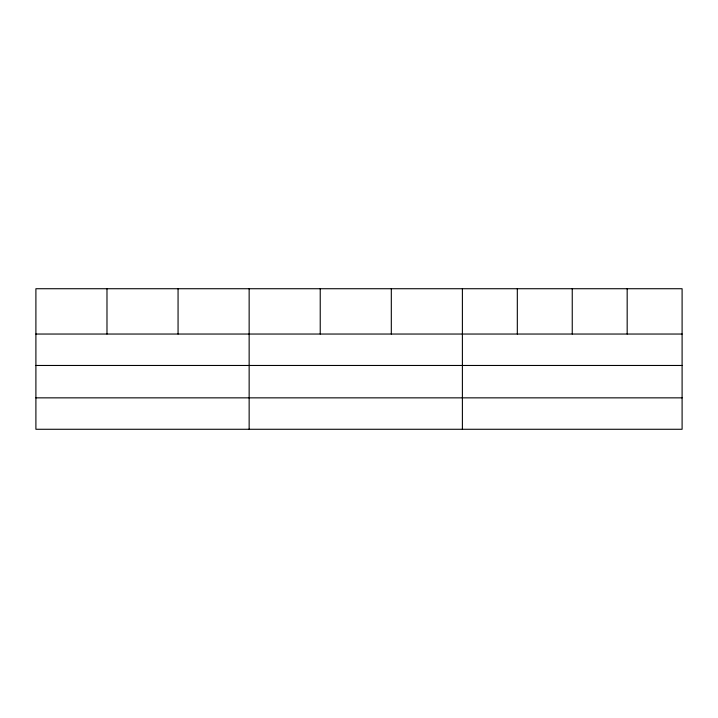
<?xml version="1.0" encoding="UTF-8"?>
<svg xmlns="http://www.w3.org/2000/svg" width="718" height="718" viewBox="0 0 718 718"><rect width="100%" height="100%" fill="white"/><g stroke="black" fill="none" stroke-linecap="round" stroke-linejoin="round"><path stroke-width="1.08" d="M682.1 365.471L682.1 288.726L35.9 288.726L35.9 429.274L682.1 429.274L682.1 365.471L35.9 365.471M35.9 334.041L682.1 334.041M35.9 397.853L682.1 397.853M627.173 288.726L627.173 334.041M572.246 288.726L572.246 334.041M517.319 288.726L517.319 334.041M462.392 288.726L462.392 429.274M391.31 288.726L391.31 334.041M320.228 288.726L320.228 334.041M249.146 288.726L249.146 429.274M178.064 288.726L178.064 334.041M106.982 288.726L106.982 334.041"/></g></svg>
